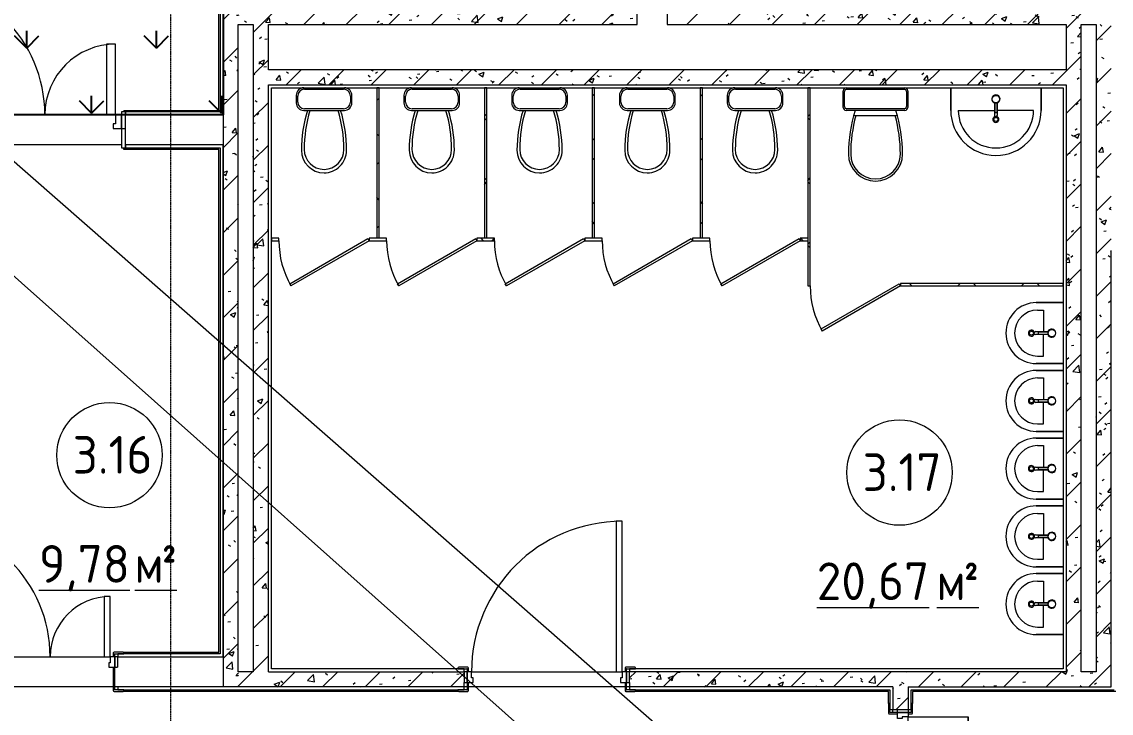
# Model space of a CAD drawing. Header units: millimetres. Extents: x -584918 to 2941280, y 3000189 to 4229862.
# Drawn here: x 206446 to 213684, y 4010467 to 4015061 of the extents above; entities that cross this region are included whole.
import ezdxf

# ---------------------------------------------------------------- set-up
doc = ezdxf.new("R2010")
doc.units = ezdxf.units.MM
doc.linetypes.add('ASVP_Невидимые', pattern=[5, 3, -2])
doc.linetypes.add('ASVP_Осевая', pattern=[14, 10, -2, 0, -2])
for name, color, linetype, lineweight in [('Двери', 7, 'Continuous', 0), ('Линии', 7, 'Continuous', 0), ('Марки помещений', 7, 'Continuous', 0), ('Обобщенные модели', 7, 'Continuous', 0), ('Перекрытие', 7, 'Continuous', 0), ('Сантехника', 7, 'Continuous', 0), ('Стены внутренние', 7, 'Continuous', 0), ('Стены наружные', 7, 'Continuous', 0), ('Стены несущие', 7, 'Continuous', 0), ('Стены отделка', 7, 'Continuous', 0), ('Стены перегородки', 7, 'Continuous', 0), ('экспертиза ДУ пояснения', 6, 'Continuous', 0), ('экспертиза условные обозначения', 1, 'Continuous', 0)]:
    doc.layers.add(name, color=color, linetype=linetype, lineweight=lineweight)
doc.styles.add('GOST Common_2', font='', dxfattribs={"height": 500})
doc.styles.add('GOST Common_3', font='', dxfattribs={"width": 0.9, "height": 500})
doc.styles.get('GOST Common_2').set_extended_font_data('GOST Common')
doc.styles.get('GOST Common_3').set_extended_font_data('GOST Common')
pattern_1 = [(45, (188753.27, 4005092.92), (-141.4214, 141.4214), [])]
pattern_2 = [(50, (188753.27, 4005092.92), (364.368, -31.8783), [38.1, -419.1]), (355, (188753.27, 4005092.9), (-70.486, 382.1133), [30.48, -335.28]), (100.451, (188783.63, 4005090.26), (293.885, 350.2334), [32.38, -356.18]), (46.184, (188753.27, 4005194.5), (542.1585, -84.086), [57.15, -628.65]), (96.636, (188798.45, 4005187.5), (474.805, 494.855), [48.57, -534.27]), (351.184, (188753.27, 4005194.5), (474.81, 494.85), [45.72, -502.92]), (21, (188804.07, 4005169.12), (303.2285, -204.5305), [38.1, -419.1]), (326, (188804.07, 4005169.1), (123.604, 368.376), [30.48, -335.28]), (71.451, (188829.33, 4005152.07), (426.834, 163.8427), [32.38, -356.18]), (37.5, (188753.27, 4005092.92), (6.17665, 169.11015), [16.764, -314.452, 16.764, -323.596, -336.55]), (37.5, (188753.27, 4005092.92), (6.17665, 169.11015), [-671.576, 16.764, -319.786]), (7.5, (188753.27, 4005092.92), (133.6389, 200.3615), [16.764, -177.292, 16.764, -306.832, -128.27]), (7.5, (188753.27, 4005092.92), (133.6389, 200.3615), [-517.652, 16.764, -111.506]), (327.5, (188639.98, 4005092.92), (271.1818, -11.45836), [16.764, -110.236, 16.764, -379.476, -525.78]), (327.5, (188639.98, 4005092.92), (271.1818, -11.45836), [-523.24, 16.764, -509.016]), (317.5, (188589.18, 4005092.92), (296.2585, 50.8528), [16.764, -148.336, 16.764, -246.38, -373.38]), (317.5, (188589.18, 4005092.92), (296.2585, 50.8528), [-428.244, 16.764, -356.616])]
pattern_3 = [(45, (188753.27, 4005092.92), (-212.132, 212.132), []), (135, (188753.27, 4005092.92), (-212.132, -212.132), [])]

# ---------------------------------------------------------------- blocks, each defined once
blk = doc.blocks.new('ASVP_ДверьДеревянная_2 полотна - Межкомнатная 1300х2000h_полотна_ Г Л _1220 в свету_-7531502-АР Этаж 03')
at = {"layer": 'Двери', "lineweight": 18}
for p, q in [((650, 950), (610, 950)), ((610, 950), (610, 50)), ((650, 50), (650, 950)), ((-650, 450), (-610, 450)), ((-650, 50), (-650, 450)), ((-610, 450), (-610, 50)), ((-680, 50), (-650, 50)), ((-680, -20), (-680, 50)), ((-610, 50), (-650, 50)), ((-650, 50), (-650, 10)), ((-650, 10), (-640, 10)), ((-640, 10), (-640, -20)), ((610, 50), (650, 50)), ((650, 10), (640, 10)), ((640, 10), (640, -20)), ((680, 50), (650, 50)), ((650, 50), (650, 10)), ((680, -20), (680, 50)), ((-640, -20), (-680, -20)), ((640, -20), (680, -20))]:
    blk.add_line(p, q, dxfattribs=at)
at = {"layer": 'Двери', "linetype": 'ASVP_Невидимые', "lineweight": 18}
for p, q in [((-700, 50), (-680, 50)), ((-700, -20), (-700, 50)), ((-680, 50), (-680, -20)), ((700, 50), (680, 50)), ((680, 50), (680, -20)), ((700, -20), (700, 50)), ((-680, -20), (-700, -20)), ((680, -20), (700, -20))]:
    blk.add_line(p, q, dxfattribs=at)
at = {"layer": 'Двери'}
for centre, radius, start, end in [((650, 50), 900, 90, 180), ((-650, 50), 400, 360, 90)]:
    blk.add_arc(centre, radius, start, end, dxfattribs=at)
blk = doc.blocks.new('ASVP_НАЛИЧНИК МДФ_Двери - Наличник дверной МДФ-7523534-АР Этаж 03')
at = {"layer": 'Обобщенные модели'}
for p, q in [((-681, 0), (-740, 0)), ((-740, 0), (-740, -5)), ((-681, -1), (-681, 0)), ((-680, 50), (-680, -1)), ((-670, -5), (-670, 50)), ((670, 50), (670, -5)), ((680, -1), (680, 50)), ((740, 0), (681, 0)), ((681, 0), (681, -1)), ((740, -5), (740, 0)), ((-735, -10), (-675, -10)), ((-680, -1), (-681, -1)), ((675, -10), (735, -10)), ((681, -1), (680, -1))]:
    blk.add_line(p, q, dxfattribs=at)
for centre, start, end in [((-735, -5), 180, 270), ((-675, -5), 270, 360), ((675, -5), 180, 270), ((735, -5), 270, 360)]:
    blk.add_arc(centre, 5, start, end, dxfattribs=at)
blk = doc.blocks.new('ASVP_НАЛИЧНИК МДФ_Двери - Наличник дверной МДФ-V11-АР Этаж 03')
at = {"layer": 'Обобщенные модели'}
for p, q in [((-681, 0), (-740, 0)), ((-740, 0), (-740, -5)), ((-681, -1), (-681, 0)), ((-680, 20), (-680, -1)), ((-670, -5), (-670, 20)), ((670, 20), (670, -5)), ((680, -1), (680, 20)), ((740, 0), (681, 0)), ((681, 0), (681, -1)), ((740, -5), (740, 0)), ((-735, -10), (-675, -10)), ((-680, -1), (-681, -1)), ((675, -10), (735, -10)), ((681, -1), (680, -1))]:
    blk.add_line(p, q, dxfattribs=at)
for centre, start, end in [((-735, -5), 180, 270), ((-675, -5), 270, 360), ((675, -5), 180, 270), ((735, -5), 270, 360)]:
    blk.add_arc(centre, 5, start, end, dxfattribs=at)
blk = doc.blocks.new('ASVP_ДверьПротивопожарнаяСтальная_2 полотна - EI15 1370х2000h_полотна_ Г Пр _1250 в свету_-7407274-АР Этаж 03')
at = {"layer": 'Двери', "lineweight": 18}
for p, q in [((-685, 1000), (-625, 1000)), ((-685, 100), (-685, 1000)), ((-625, 1000), (-625, 100)), ((685, 570), (625, 570)), ((625, 570), (625, 100)), ((685, 100), (685, 570)), ((-725, 100), (-685, 100)), ((-725, 10), (-725, 100)), ((-625, 100), (-685, 100)), ((-685, 100), (-685, 40)), ((625, 100), (685, 100)), ((725, 100), (685, 100)), ((685, 100), (685, 40)), ((725, 10), (725, 100)), ((-670, 10), (-725, 10)), ((-685, 40), (-670, 40)), ((-670, 40), (-670, 10)), ((685, 40), (670, 40)), ((670, 40), (670, 10)), ((670, 10), (725, 10))]:
    blk.add_line(p, q, dxfattribs=at)
at = {"layer": 'Двери', "linetype": 'ASVP_Невидимые', "lineweight": 18}
for p, q in [((-750, 100), (-725, 100)), ((-750, 10), (-750, 100)), ((-725, 100), (-725, 10)), ((750, 100), (725, 100)), ((725, 100), (725, 10)), ((750, 10), (750, 100)), ((-725, 10), (-750, 10)), ((725, 10), (750, 10))]:
    blk.add_line(p, q, dxfattribs=at)
at = {"layer": 'Двери'}
for centre, radius, start, end in [((-685, 100), 900, 360, 90), ((685, 100), 470, 90, 180)]:
    blk.add_arc(centre, radius, start, end, dxfattribs=at)
blk = doc.blocks.new('ASVP_ДверьДеревянная_2 полотна - Межкомнатная 1300х2000h_полотна_ Г Пр _1220 в свету_-7189934-АР Этаж 03')
at = {"layer": 'Двери', "lineweight": 18}
for p, q in [((-650, 1000), (-610, 1000)), ((-650, 100), (-650, 1000)), ((-610, 1000), (-610, 100)), ((650, 500), (610, 500)), ((610, 500), (610, 100)), ((650, 100), (650, 500)), ((-680, 100), (-650, 100)), ((-680, 30), (-680, 100)), ((-610, 100), (-650, 100)), ((-650, 100), (-650, 60)), ((610, 100), (650, 100)), ((680, 100), (650, 100)), ((650, 100), (650, 60)), ((680, 30), (680, 100)), ((-640, 30), (-680, 30)), ((-650, 60), (-640, 60)), ((-640, 60), (-640, 30)), ((650, 60), (640, 60)), ((640, 60), (640, 30)), ((640, 30), (680, 30))]:
    blk.add_line(p, q, dxfattribs=at)
at = {"layer": 'Двери', "linetype": 'ASVP_Невидимые', "lineweight": 18}
for p, q in [((-700, 100), (-680, 100)), ((-700, 30), (-700, 100)), ((-680, 100), (-680, 30)), ((700, 100), (680, 100)), ((680, 100), (680, 30)), ((700, 30), (700, 100)), ((-680, 30), (-700, 30)), ((680, 30), (700, 30))]:
    blk.add_line(p, q, dxfattribs=at)
at = {"layer": 'Двери'}
for centre, radius, start, end in [((-650, 100), 900, 360, 90), ((650, 100), 400, 90, 180)]:
    blk.add_arc(centre, radius, start, end, dxfattribs=at)
blk = doc.blocks.new('ASVP_НАЛИЧНИК МДФ_Двери - Наличник дверной МДФ-7405303-АР Этаж 03')
at = {"layer": 'Обобщенные модели'}
for p, q in [((-680, 150), (-680, -1)), ((-670, -5), (-670, 150)), ((670, 150), (670, -5)), ((680, -1), (680, 150)), ((-681, 0), (-740, 0)), ((-740, 0), (-740, -5)), ((-681, -1), (-681, 0)), ((740, 0), (681, 0)), ((681, 0), (681, -1)), ((740, -5), (740, 0)), ((-735, -10), (-675, -10)), ((-680, -1), (-681, -1)), ((675, -10), (735, -10)), ((681, -1), (680, -1))]:
    blk.add_line(p, q, dxfattribs=at)
for centre, start, end in [((-735, -5), 180, 270), ((-675, -5), 270, 360), ((675, -5), 180, 270), ((735, -5), 270, 360)]:
    blk.add_arc(centre, 5, start, end, dxfattribs=at)
blk = doc.blocks.new('ASVP_НАЛИЧНИК МДФ_Двери - Наличник дверной МДФ-7488626-АР Этаж 03')
at = {"layer": 'Обобщенные модели'}
for p, q in [((-681, 0), (-740, 0)), ((-740, 0), (-740, -5)), ((-681, -1), (-681, 0)), ((-680, 20), (-680, -1)), ((-670, -5), (-670, 20)), ((670, 20), (670, -5)), ((680, -1), (680, 20)), ((740, 0), (681, 0)), ((681, 0), (681, -1)), ((740, -5), (740, 0)), ((-735, -10), (-675, -10)), ((-680, -1), (-681, -1)), ((675, -10), (735, -10)), ((681, -1), (680, -1))]:
    blk.add_line(p, q, dxfattribs=at)
for centre, start, end in [((-735, -5), 180, 270), ((-675, -5), 270, 360), ((675, -5), 180, 270), ((735, -5), 270, 360)]:
    blk.add_arc(centre, 5, start, end, dxfattribs=at)
blk = doc.blocks.new('ASVP_ДверьДеревянная_1 полотно - Санузел 1000х2000h_полотно_ Г Л _950 в свету_-7525979-АР Этаж 03')
at = {"layer": 'Двери', "lineweight": 18}
for p, q in [((500, 1050), (460, 1050)), ((460, 1050), (460, 50)), ((500, 50), (500, 1050)), ((-500, 50), (-530, 50)), ((-530, 50), (-530, -20)), ((-500, 10), (-500, 50)), ((-490, 10), (-500, 10)), ((-490, -20), (-490, 10)), ((460, 50), (500, 50)), ((500, 10), (490, 10)), ((490, 10), (490, -20)), ((530, 50), (500, 50)), ((500, 50), (500, 10)), ((530, -20), (530, 50)), ((-530, -20), (-490, -20)), ((490, -20), (530, -20))]:
    blk.add_line(p, q, dxfattribs=at)
at = {"layer": 'Двери', "linetype": 'ASVP_Невидимые', "lineweight": 18}
for p, q in [((-530, 50), (-550, 50)), ((-550, 50), (-550, -20)), ((-530, -20), (-530, 50)), ((550, 50), (530, 50)), ((530, 50), (530, -20)), ((550, -20), (550, 50)), ((-550, -20), (-530, -20)), ((530, -20), (550, -20))]:
    blk.add_line(p, q, dxfattribs=at)
at = {"layer": 'Двери'}
blk.add_arc((500, 50), 1000, 90, 180, dxfattribs=at)
blk = doc.blocks.new('ASVP_НАЛИЧНИК МДФ_Двери - Наличник дверной МДФ-V62-АР Этаж 03')
at = {"layer": 'Обобщенные модели'}
h = blk.add_hatch(dxfattribs=at)
h.set_pattern_fill('FP_19', color=256, style=0, pattern_type=2)
h.set_pattern_definition([(216.87, (-21014.3, -5112.83), (1249.4985, 833.00223), [208.25, -1874.25]), (206.565, (-20764.4, -5237.78), (-416.4998, -416.5), [465.661, -465.661]), (198.435, (-20764.4, -5446.03), (-832.9995, -416.50086), [263.418, -1053.671])])
h.paths.add_polyline_path([(550, -10), (585, -10), (588.5, -8.5), (590, -5), (590, 0), (530, 0), (530, 50), (520, 50), (520, -5), (521.5, -8.5), (525, -10), (531, -10)])
h.paths.add_polyline_path([(-530, -10), (-525, -10), (-521.5, -8.5), (-520, -5), (-520, 50), (-530, 50), (-531, 0), (-590, -1), (-590, -5), (-588.5, -8.5), (-585, -10), (-531, -10)])
for p, q in [((-531, 0), (-590, 0)), ((-590, 0), (-590, -5)), ((-531, -1), (-531, 0)), ((-530, 50), (-530, -1)), ((-520, -5), (-520, 50)), ((520, 50), (520, -5)), ((530, -1), (530, 50)), ((590, 0), (531, 0)), ((531, 0), (531, -1)), ((590, -5), (590, 0)), ((-585, -10), (-525, -10)), ((-530, -1), (-531, -1)), ((525, -10), (585, -10)), ((531, -1), (530, -1))]:
    blk.add_line(p, q, dxfattribs=at)
for centre, start, end in [((-585, -5), 180, 270), ((-525, -5), 270, 360), ((525, -5), 180, 270), ((585, -5), 270, 360)]:
    blk.add_arc(centre, 5, start, end, dxfattribs=at)
blk = doc.blocks.new('ASVP_НАЛИЧНИК МДФ_Двери - Наличник дверной МДФ-V63-АР Этаж 03')
at = {"layer": 'Обобщенные модели'}
for p, q in [((-531, 0), (-590, 0)), ((-590, 0), (-590, -5)), ((-531, -1), (-531, 0)), ((-530, 20), (-530, -1)), ((-520, -5), (-520, 20)), ((520, 20), (520, -5)), ((530, -1), (530, 20)), ((590, 0), (531, 0)), ((531, 0), (531, -1)), ((590, -5), (590, 0)), ((-585, -10), (-525, -10)), ((-530, -1), (-531, -1)), ((525, -10), (585, -10)), ((531, -1), (530, -1))]:
    blk.add_line(p, q, dxfattribs=at)
for centre, start, end in [((-585, -5), 180, 270), ((-525, -5), 270, 360), ((525, -5), 180, 270), ((585, -5), 270, 360)]:
    blk.add_arc(centre, 5, start, end, dxfattribs=at)
blk = doc.blocks.new('ASVP_ОТКОС_Оштукатуривание дверного откоса - Оштукатуривание дверного откоса-5741163-АР Этаж 03')
at = {"layer": 'Обобщенные модели'}
for p, q in [((-750, 130), (-750, 0)), ((-725, 0), (-725, 130)), ((725, 130), (725, 0)), ((750, 0), (750, 130)), ((-750, 0), (-725, 0)), ((725, 0), (750, 0))]:
    blk.add_line(p, q, dxfattribs=at)
blk = doc.blocks.new('ASVP_ОТКОС_Оштукатуривание дверного откоса - Оштукатуривание дверного откоса-5741164-АР Этаж 03')
at = {"layer": 'Обобщенные модели'}
for p, q in [((-750, 20), (-750, 0)), ((-725, 0), (-725, 20)), ((725, 20), (725, 0)), ((750, 0), (750, 20)), ((-750, 0), (-725, 0)), ((725, 0), (750, 0))]:
    blk.add_line(p, q, dxfattribs=at)
blk = doc.blocks.new('ASVP_2D_Унитаз_Слив - Унитаз детский-7571098-АР Этаж 03')
at = {"layer": 'Сантехника'}
for p, q in [((-294.1, -60), (-294.1, -110)), ((-284.1, -105), (-284.1, -65)), ((-239.1, -20), (20.9, -20)), ((65.9, -65), (65.9, -105)), ((75.9, -110), (75.9, -60)), ((-244.1, -160), (25.9, -160)), ((20.9, -150), (-239.1, -150))]:
    blk.add_line(p, q, dxfattribs=at)
for centre, radius, start, end in [((-244.1, -60), 50, 90, 180), ((-239.1, -65), 45, 90, 180), ((20.9, -65), 45, 360, 90), ((25.9, -60), 50, 360, 90), ((-244.1, -110), 50, 180, 270), ((-239.1, -105), 45, 180, 270), ((20.9, -105), 45, 270, 360), ((25.9, -110), 50, 270, 360), ((638.7, -425), 897.8, 162.83276, 180), ((661.9, -420.1), 902.8, 163.25645, 180), ((-880.1, -420.1), 902.8, 0, 16.74355), ((-856.9, -425), 897.8, 360, 17.16724), ((-109.1, -425), 150, 180, 269.90037), ((-109.1, -420.1), 131.9, 180, 270), ((-109.1, -425), 150, 269.90037, 360), ((-109.1, -420.1), 131.9, 270, 0)]:
    blk.add_arc(centre, radius, start, end, dxfattribs=at)
blk = doc.blocks.new('ASVP_2D_Унитаз_Слив - Унитаз для взрослых-7571099-АР Этаж 03')
at = {"layer": 'Сантехника'}
for p, q in [((-324.1, -140), (-324.1, -30)), ((-314.1, -135), (-314.1, -35)), ((-299.1, -20), (80.9, -20)), ((95.9, -35), (95.9, -135)), ((105.9, -30), (105.9, -140)), ((85.9, -160), (-304.1, -160)), ((80.9, -150), (-299.1, -150)), ((-254.8, -195), (36.7, -195))]:
    blk.add_line(p, q, dxfattribs=at)
for centre, radius, start, end in [((-304.1, -30), 20, 90, 180), ((-299.1, -35), 15, 90, 180), ((80.9, -35), 15, 360, 90), ((85.9, -30), 20, 0, 90), ((-304.1, -140), 20, 180, 270), ((-299.1, -135), 15, 180, 270), ((80.9, -135), 15, 270, 0), ((85.9, -140), 20, 270, 0), ((676.9, -450), 966, 162.52982, 180), ((691.9, -450), 966, 164.69381, 180), ((-910.1, -450), 966, 360, 15.30619), ((-895.1, -450), 966, 360, 17.47018), ((-109.1, -450), 180, 180, 270), ((-109.1, -450), 165, 180, 270), ((-109.1, -450), 165, 270, 360), ((-109.1, -450), 180, 270, 360)]:
    blk.add_arc(centre, radius, start, end, dxfattribs=at)
blk = doc.blocks.new('ASVP_2D_Раковина - Раковина 405х380 _детская_-7545342-АР Этаж 03')
at = {"layer": 'Сантехника'}
for p, q in [((-311.6, 187.5), (-311.6, 10)), ((-311.6, 10), (-311.6, 187.5)), ((-261.6, 179.3), (-261.6, 140)), ((-119.1, 110.6), (-119.1, 191.9)), ((-115.1, 176), (-115.1, 109.6)), ((-103.1, 176), (-115.1, 176)), ((-103.1, 109.6), (-103.1, 176)), ((-99.1, 191.9), (-99.1, 110.6)), ((43.4, 179.3), (43.4, 140)), ((93.4, 10), (93.4, 187.5)), ((93.4, 187.5), (93.4, 10)), ((-261.6, 140), (-119.1, 140)), ((43.4, 140), (-99.1, 140))]:
    blk.add_line(p, q, dxfattribs=at)
for centre, radius in [((-109.1, 220), 13.3), ((-109.1, 85), 24.5)]:
    blk.add_circle(centre, radius, dxfattribs=at)
for centre, radius, start, end in [((-109.1, 187.5), 202.5, 360, 180), ((-109.1, 187.5), 202.5, 360, 180), ((-109.1, 179.3), 152.5, 0, 180), ((-109.1, 220), 20, 284.14377, 255.85623), ((-109.1, 191.9), 10, 0, 180), ((-109.1, 85), 27.5, 102.60426, 77.39774), ((-109.1, 85), 25.3, 76.29328, 103.7089)]:
    blk.add_arc(centre, radius, start, end, dxfattribs=at)
blk = doc.blocks.new('Д_Эскиз_1П - Дверь_в_трансформируемой_перегородке-7571097-АР Этаж 03')
at = {"layer": 'Двери'}
for p, q in [((-300, 8), (219.6, 308)), ((227.6, 294.1), (-292, -5.9)), ((219.6, 308), (227.6, 294.1)), ((-292, -5.9), (-300, 8))]:
    blk.add_line(p, q, dxfattribs=at)
blk.add_arc((-300, 8), 600, 0, 30, dxfattribs=at)
blk = doc.blocks.new('ASVP_2D_Раковина - Раковина 600х450-7571100-АР Этаж 03')
at = {"layer": 'Сантехника'}
for p, q in [((-409.1, -160), (-409.1, -10)), ((-409.1, -10), (-409.1, -160)), ((190.9, -10), (190.9, -160)), ((190.9, -160), (190.9, -10)), ((-119.1, -110.6), (-119.1, -191.9)), ((-115.1, -176), (-115.1, -109.6)), ((-103.1, -109.6), (-103.1, -176)), ((-99.1, -191.9), (-99.1, -110.6)), ((-359.1, -160), (-119.1, -160)), ((-103.1, -176), (-115.1, -176)), ((140.9, -160), (-99.1, -160))]:
    blk.add_line(p, q, dxfattribs=at)
for centre, radius in [((-109.1, -85), 24.5), ((-109.1, -220), 13.3)]:
    blk.add_circle(centre, radius, dxfattribs=at)
for centre, radius, start, end in [((-109.1, -85), 27.5, 282.60226, 257.39574), ((-109.1, -85), 25.3, 256.2911, 283.70672), ((-109.1, -160), 300, 180, 0), ((-109.1, -160), 300, 180, 0), ((-109.1, -160), 250, 180, 360), ((-109.1, -220), 20, 104.14377, 75.85623), ((-109.1, -191.9), 10, 180, 360)]:
    blk.add_arc(centre, radius, start, end, dxfattribs=at)
blk = doc.blocks.new('ASVP_Марка_Помещение_ДваЗначения - Номер Площадь-685795-АР Этаж 03')
at = {"layer": 'Марки помещений'}
blk.add_circle((0, 0), 3.5, dxfattribs=at)

msp = doc.modelspace()

# ---------------------------------------------------------------- hatches: boundary and pattern name
at = {"layer": 'Стены внутренние'}
h = msp.add_hatch(dxfattribs=at)
h.set_pattern_fill('FP_4', color=256, style=0, pattern_type=2)
h.set_pattern_definition(pattern_1)
h.paths.add_polyline_path([(207784.165, 4010642.249), (207884.165, 4010642.249), (207884.165, 4015342.249), (207784.165, 4015342.249), (207784.165, 4011021.455)])
h = msp.add_hatch(dxfattribs=at)
h.set_pattern_fill('FP_5', color=256, style=0, pattern_type=2)
h.set_pattern_definition(pattern_2)
h.paths.add_polyline_path([(207784.165, 4010642.249), (207884.165, 4010642.249), (207884.165, 4015342.249), (207784.165, 4015342.249), (207784.165, 4011021.455)])
h = msp.add_hatch(dxfattribs=at)
h.set_pattern_fill('FP_4', color=256, style=0, pattern_type=2)
h.set_pattern_definition(pattern_1)
h.paths.add_polyline_path([(213682.736, 4010742.249), (213684.165, 4010742.249), (213684.165, 4015313.613), (213584.165, 4015353.911), (213584.165, 4010742.249)])
h = msp.add_hatch(dxfattribs=at)
h.set_pattern_fill('FP_5', color=256, style=0, pattern_type=2)
h.set_pattern_definition(pattern_2)
h.paths.add_polyline_path([(213682.736, 4010742.249), (213684.165, 4010742.249), (213684.165, 4015313.613), (213584.165, 4015353.911), (213584.165, 4010742.249)])
h = msp.add_hatch(dxfattribs=at)
h.set_pattern_fill('FP_4', color=256, style=0, pattern_type=2)
h.set_pattern_definition(pattern_1)
h.paths.add_polyline_path([(210534.165, 4015042.249), (210534.165, 4015142.249), (207884.165, 4015142.249), (207884.165, 4015042.249), (208871.187, 4015042.249)])
h = msp.add_hatch(dxfattribs=at)
h.set_pattern_fill('FP_5', color=256, style=0, pattern_type=2)
h.set_pattern_definition(pattern_2)
h.paths.add_polyline_path([(210534.165, 4015042.249), (210534.165, 4015142.249), (207884.165, 4015142.249), (207884.165, 4015042.249), (208871.187, 4015042.249)])
h = msp.add_hatch(dxfattribs=at)
h.set_pattern_fill('FP_4', color=256, style=0, pattern_type=2)
h.set_pattern_definition(pattern_1)
h.paths.add_polyline_path([(210795.807, 4015042.249), (213584.165, 4015042.249), (213584.165, 4015142.249), (210734.165, 4015142.249), (210734.165, 4015042.249)])
h = msp.add_hatch(dxfattribs=at)
h.set_pattern_fill('FP_5', color=256, style=0, pattern_type=2)
h.set_pattern_definition(pattern_2)
h.paths.add_polyline_path([(210795.807, 4015042.249), (213584.165, 4015042.249), (213584.165, 4015142.249), (210734.165, 4015142.249), (210734.165, 4015042.249)])
h = msp.add_hatch(dxfattribs=at)
h.set_pattern_fill('FP_4', color=256, style=0, pattern_type=2)
h.set_pattern_definition(pattern_1)
h.paths.add_polyline_path([(207984.165, 4010742.249), (208084.165, 4010742.249), (208084.165, 4015042.249), (207984.165, 4015042.249), (207984.165, 4011744.251)])
h = msp.add_hatch(dxfattribs=at)
h.set_pattern_fill('FP_5', color=256, style=0, pattern_type=2)
h.set_pattern_definition(pattern_2)
h.paths.add_polyline_path([(207984.165, 4010742.249), (208084.165, 4010742.249), (208084.165, 4015042.249), (207984.165, 4015042.249), (207984.165, 4011744.251)])
h = msp.add_hatch(dxfattribs=at)
h.set_pattern_fill('FP_4', color=256, style=0, pattern_type=2)
h.set_pattern_definition(pattern_1)
h.paths.add_polyline_path([(213484.165, 4010742.249), (213484.165, 4015042.249), (213384.165, 4015042.249), (213384.165, 4010742.249)])
h = msp.add_hatch(dxfattribs=at)
h.set_pattern_fill('FP_5', color=256, style=0, pattern_type=2)
h.set_pattern_definition(pattern_2)
h.paths.add_polyline_path([(213484.165, 4010742.249), (213484.165, 4015042.249), (213384.165, 4015042.249), (213384.165, 4010742.249)])
h = msp.add_hatch(dxfattribs=at)
h.set_pattern_fill('FP_4', color=256, style=0, pattern_type=2)
h.set_pattern_definition(pattern_1)
h.paths.add_polyline_path([(210795.807, 4014642.249), (213384.165, 4014642.249), (213384.165, 4014742.249), (208084.165, 4014742.249), (208084.165, 4014642.249), (208871.187, 4014642.249)])
h = msp.add_hatch(dxfattribs=at)
h.set_pattern_fill('FP_5', color=256, style=0, pattern_type=2)
h.set_pattern_definition(pattern_2)
h.paths.add_polyline_path([(210795.807, 4014642.249), (213384.165, 4014642.249), (213384.165, 4014742.249), (208084.165, 4014742.249), (208084.165, 4014642.249), (208871.187, 4014642.249)])
h = msp.add_hatch(dxfattribs=at)
h.set_pattern_fill('FP_4', color=256, style=0, pattern_type=2)
h.set_pattern_definition(pattern_1)
h.paths.add_polyline_path([(213682.736, 4010642.249), (213684.165, 4010642.249), (213684.165, 4010742.249), (210484.165, 4010742.249), (210484.165, 4010642.249), (213584.165, 4010642.249)])
h.paths.add_polyline_path([(207908.878, 4010642.249), (209384.165, 4010642.249), (209384.165, 4010742.249), (207884.165, 4010742.249), (207884.165, 4010642.249)])
h = msp.add_hatch(dxfattribs=at)
h.set_pattern_fill('FP_5', color=256, style=0, pattern_type=2)
h.set_pattern_definition(pattern_2)
h.paths.add_polyline_path([(213682.736, 4010642.249), (213684.165, 4010642.249), (213684.165, 4010742.249), (210484.165, 4010742.249), (210484.165, 4010642.249), (213584.165, 4010642.249)])
h.paths.add_polyline_path([(207908.878, 4010642.249), (209384.165, 4010642.249), (209384.165, 4010742.249), (207884.165, 4010742.249), (207884.165, 4010642.249)])
h = msp.add_hatch(dxfattribs=at)
h.set_pattern_fill('FP_4', color=256, style=0, pattern_type=2)
h.set_pattern_definition(pattern_1)
h.paths.add_polyline_path([(212334.165, 4009042.249), (212334.165, 4009092.249), (212234.165, 4009092.249), (212234.165, 4009042.249), (212239.271, 4009042.249)])
h.paths.add_polyline_path([(212234.165, 4010492.249), (212334.165, 4010492.249), (212334.165, 4010642.249), (212234.165, 4010641.092)])
h = msp.add_hatch(dxfattribs=at)
h.set_pattern_fill('FP_5', color=256, style=0, pattern_type=2)
h.set_pattern_definition(pattern_2)
h.paths.add_polyline_path([(212334.165, 4009042.249), (212334.165, 4009092.249), (212234.165, 4009092.249), (212234.165, 4009042.249), (212239.271, 4009042.249)])
h.paths.add_polyline_path([(212234.165, 4010492.249), (212334.165, 4010492.249), (212334.165, 4010642.249), (212234.165, 4010641.092)])
at = {"layer": 'Стены наружные'}
h = msp.add_hatch(dxfattribs=at)
h.set_pattern_fill('FP_22', color=256, style=0, pattern_type=2)
h.set_pattern_definition(pattern_3)
h.paths.add_polyline_path([(208804.165, 4013622.249), (208820.165, 4013622.249), (208820.165, 4014622.249), (208804.165, 4014622.249), (208804.165, 4013912.641)])
h = msp.add_hatch(dxfattribs=at)
h.set_pattern_fill('FP_22', color=256, style=0, pattern_type=2)
h.set_pattern_definition(pattern_3)
h.paths.add_polyline_path([(209520.165, 4013622.249), (209536.165, 4013622.249), (209536.165, 4014622.249), (209520.165, 4014622.249), (209520.165, 4013912.641)])
h = msp.add_hatch(dxfattribs=at)
h.set_pattern_fill('FP_22', color=256, style=0, pattern_type=2)
h.set_pattern_definition(pattern_3)
h.paths.add_polyline_path([(210236.165, 4013622.249), (210252.165, 4013622.249), (210252.165, 4014622.249), (210236.165, 4014622.249), (210236.165, 4013912.641)])
h = msp.add_hatch(dxfattribs=at)
h.set_pattern_fill('FP_22', color=256, style=0, pattern_type=2)
h.set_pattern_definition(pattern_3)
h.paths.add_polyline_path([(210968.165, 4013622.249), (210968.165, 4014622.249), (210952.165, 4014622.249), (210952.165, 4013622.249)])
h = msp.add_hatch(dxfattribs=at)
h.set_pattern_fill('FP_22', color=256, style=0, pattern_type=2)
h.set_pattern_definition(pattern_3)
h.paths.add_polyline_path([(211668.165, 4013306.249), (211684.165, 4013306.249), (211684.165, 4014622.249), (211668.165, 4014622.249), (211668.165, 4013912.641)])
h = msp.add_hatch(dxfattribs=at)
h.set_pattern_fill('FP_22', color=256, style=0, pattern_type=2)
h.set_pattern_definition(pattern_3)
h.paths.add_polyline_path([(210952.165, 4013606.249), (211018.165, 4013606.249), (211018.165, 4013622.249), (210902.165, 4013622.249), (210902.165, 4013606.249)])
h.paths.add_polyline_path([(208104.165, 4013606.249), (208154.165, 4013606.249), (208154.165, 4013622.249), (208104.165, 4013622.249)])
h.paths.add_polyline_path([(208754.165, 4013606.249), (208870.165, 4013606.249), (208870.165, 4013622.249), (208754.165, 4013622.249)])
h.paths.add_polyline_path([(211668.165, 4013606.249), (211668.165, 4013622.249), (211618.165, 4013622.249), (211618.165, 4013606.249)])
h.paths.add_polyline_path([(210252.165, 4013606.249), (210302.165, 4013606.249), (210302.165, 4013622.249), (210186.165, 4013622.249), (210186.165, 4013606.249), (210236.165, 4013606.249)])
h.paths.add_polyline_path([(209470.165, 4013606.249), (209586.165, 4013606.249), (209586.165, 4013622.249), (209470.165, 4013622.249)])
h = msp.add_hatch(dxfattribs=at)
h.set_pattern_fill('FP_22', color=256, style=0, pattern_type=2)
h.set_pattern_definition(pattern_3)
h.paths.add_polyline_path([(212720.426, 4013306.249), (213364.165, 4013306.249), (213364.165, 4013322.249), (212284.165, 4013322.249), (212284.165, 4013306.249)])
at = {"layer": 'экспертиза условные обозначения', "lineweight": -3}
h = msp.add_hatch(dxfattribs=at)
h.set_pattern_fill('GRASS', color=3, scale=24)
h.set_pattern_definition([(90, (188374.25, 3759702.1), (-431.0523, 431.0523), [114.3, -747.8046]), (45, (188374.25, 3759702.1), (-431.0523, 431.0523), [114.3, -495.3]), (135, (188374.25, 3759702.1), (-431.0523, -431.0523), [114.3, -495.3])])
edge = h.paths.add_edge_path()
edge.add_line((197174.524, 4022187.771), (197884.699, 4023950.057))
edge.add_line((197884.699, 4023950.057), (211211.276, 4018574.255))
edge.add_line((211211.276, 4018574.255), (210502.97, 4016816.606))
edge.add_line((210502.97, 4016816.606), (209348.703, 4017281.759))
edge.add_arc((208902.24, 4016256.474), 1118.275, 66.4691573, 178.9169665)
edge.add_line((207784.165, 4016277.61), (207784.165, 4014442.249))
edge.add_line((207784.165, 4014442.249), (204884.165, 4014442.249))
edge.add_line((204884.165, 4014442.249), (204884.165, 4019075.51))
edge.add_line((204884.165, 4019075.51), (200948.703, 4020666.833))
edge.add_line((200948.703, 4020666.833), (197174.524, 4022187.771))

# ---------------------------------------------------------------- linework, layer by layer
at = {"layer": 'Линии', "linetype": 'ASVP_Осевая'}
msp.add_line((207434.165, 4015542.249), (207434.165, 4009722.249), dxfattribs=at)
at = {"layer": 'Перекрытие'}
for p, q in [((205759.165, 4014442.249), (207009.165, 4014442.249)), ((207109.165, 4014242.249), (205659.165, 4014242.249)), ((205774.165, 4010842.249), (206994.165, 4010842.249)), ((209434.165, 4010742.249), (210394.165, 4010742.249)), ((207054.165, 4010642.249), (205714.165, 4010642.249)), ((207084.165, 4010642.249), (207064.165, 4010642.249)), ((209404.165, 4010642.249), (209384.165, 4010642.249)), ((210454.165, 4010642.249), (209414.165, 4010642.249)), ((210484.165, 4010642.249), (210464.165, 4010642.249)), ((212234.165, 4010472.249), (212234.165, 4010492.249))]:
    msp.add_line(p, q, dxfattribs=at)
at = {"layer": 'Стены внутренние'}
for p, q in [((207754.165, 4014472.249), (207754.165, 4016243.852)), ((207124.165, 4014472.249), (207754.165, 4014472.249)), ((207124.165, 4014472.249), (207124.165, 4014462.249)), ((207124.165, 4014212.249), (207124.165, 4014222.249)), ((207754.165, 4014212.249), (207124.165, 4014212.249)), ((207754.165, 4010872.249), (207754.165, 4014212.249)), ((207124.165, 4010872.249), (207754.165, 4010872.249)), ((207124.165, 4010872.249), (207124.165, 4010867.249)), ((207124.165, 4010612.249), (207124.165, 4010617.249)), ((209344.165, 4010612.249), (207124.165, 4010612.249)), ((209344.165, 4010612.249), (209344.165, 4010617.249)), ((210524.165, 4010612.249), (210524.165, 4010617.249)), ((212204.165, 4010612.249), (210524.165, 4010612.249)), ((212204.165, 4010532.249), (212204.165, 4010612.249)), ((213714.165, 4010612.249), (212364.165, 4010612.249)), ((212364.165, 4010612.249), (212364.165, 4010532.249)), ((212204.165, 4010532.249), (212209.165, 4010532.249)), ((212364.165, 4010532.249), (212359.165, 4010532.249))]:
    msp.add_line(p, q, dxfattribs=at)
at = {"layer": 'Стены несущие'}
for p, q in [((207784.165, 4016243.852), (207784.165, 4010642.249)), ((210534.165, 4015042.249), (210534.165, 4015142.249)), ((210734.165, 4015142.249), (210734.165, 4015042.249)), ((207884.165, 4010742.249), (207884.165, 4015042.249)), ((207884.165, 4015042.249), (207984.165, 4015042.249)), ((207984.165, 4015042.249), (207984.165, 4010742.249)), ((208084.165, 4015042.249), (210534.165, 4015042.249)), ((208084.165, 4014742.249), (208084.165, 4015042.249)), ((210734.165, 4015042.249), (213384.165, 4015042.249)), ((213384.165, 4015042.249), (213384.165, 4014742.249)), ((213484.165, 4015042.249), (213584.165, 4015042.249)), ((213484.165, 4010742.249), (213484.165, 4015042.249)), ((213584.165, 4015042.249), (213584.165, 4010742.249)), ((213384.165, 4014742.249), (208084.165, 4014742.249)), ((208084.165, 4014642.249), (213384.165, 4014642.249)), ((208084.165, 4010742.249), (208084.165, 4014642.249)), ((213384.165, 4014642.249), (213384.165, 4010742.249)), ((213684.165, 4010642.249), (213684.165, 4013542.249)), ((207984.165, 4010742.249), (207884.165, 4010742.249)), ((208084.165, 4010742.249), (209384.165, 4010742.249)), ((213384.165, 4010742.249), (210484.165, 4010742.249)), ((213584.165, 4010742.249), (213484.165, 4010742.249)), ((209384.165, 4010642.249), (207784.165, 4010642.249)), ((209384.165, 4010642.249), (209384.165, 4010672.249)), ((210484.165, 4010672.249), (210484.165, 4010642.249)), ((212234.165, 4010642.249), (210484.165, 4010642.249)), ((212234.165, 4010642.249), (212234.165, 4010492.249)), ((212334.165, 4010642.249), (213684.165, 4010642.249)), ((212334.165, 4010642.249), (212334.165, 4010492.249)), ((212234.165, 4010492.249), (212264.165, 4010492.249))]:
    msp.add_line(p, q, dxfattribs=at)
at = {"layer": 'Стены отделка'}
for p, q in [((207764.165, 4016243.852), (207764.165, 4014462.249)), ((207784.165, 4014442.249), (207784.165, 4015342.249)), ((208104.165, 4014622.249), (213364.165, 4014622.249)), ((208104.165, 4010762.249), (208104.165, 4014622.249)), ((213364.165, 4014622.249), (213364.165, 4010762.249)), ((207764.165, 4014462.249), (207134.165, 4014462.249)), ((207134.165, 4014462.249), (207134.165, 4014442.249)), ((207134.165, 4014442.249), (207784.165, 4014442.249)), ((207784.165, 4014242.249), (207134.165, 4014242.249)), ((207134.165, 4014242.249), (207134.165, 4014222.249)), ((207134.165, 4014222.249), (207764.165, 4014222.249)), ((207764.165, 4014222.249), (207764.165, 4010862.249)), ((207784.165, 4010842.249), (207784.165, 4014242.249)), ((207764.165, 4010862.249), (207084.165, 4010862.249)), ((207084.165, 4010862.249), (207084.165, 4010842.249)), ((207084.165, 4010842.249), (207784.165, 4010842.249)), ((208084.165, 4010742.249), (208084.165, 4010742.249)), ((209384.165, 4010762.249), (208104.165, 4010762.249)), ((209384.165, 4010742.249), (209384.165, 4010762.249)), ((213364.165, 4010762.249), (210484.165, 4010762.249)), ((210484.165, 4010762.249), (210484.165, 4010742.249)), ((207784.165, 4010642.249), (207084.165, 4010642.249)), ((207084.165, 4010642.249), (207084.165, 4010622.249)), ((209384.165, 4010622.249), (209384.165, 4010642.249)), ((210484.165, 4010642.249), (210484.165, 4010622.249)), ((207084.165, 4010622.249), (209384.165, 4010622.249)), ((210484.165, 4010622.249), (212214.165, 4010622.249)), ((212214.165, 4010622.249), (212214.165, 4010492.249)), ((212354.165, 4010622.249), (213704.165, 4010622.249)), ((212354.165, 4010492.249), (212354.165, 4010622.249)), ((212214.165, 4010492.249), (212234.165, 4010492.249)), ((212334.165, 4010492.249), (212354.165, 4010492.249))]:
    msp.add_line(p, q, dxfattribs=at)
at = {"layer": 'Стены перегородки'}
for p, q in [((208804.165, 4014622.249), (208804.165, 4013622.249)), ((208820.165, 4014622.249), (208804.165, 4014622.249)), ((208820.165, 4013622.249), (208820.165, 4014622.249)), ((209520.165, 4014622.249), (209520.165, 4013622.249)), ((209536.165, 4014622.249), (209520.165, 4014622.249)), ((209536.165, 4013622.249), (209536.165, 4014622.249)), ((210236.165, 4014622.249), (210236.165, 4013622.249)), ((210252.165, 4014622.249), (210236.165, 4014622.249)), ((210252.165, 4013622.249), (210252.165, 4014622.249)), ((210952.165, 4014622.249), (210952.165, 4013622.249)), ((210968.165, 4014622.249), (210952.165, 4014622.249)), ((210968.165, 4013622.249), (210968.165, 4014622.249)), ((211668.165, 4014622.249), (211668.165, 4013306.249)), ((211684.165, 4014622.249), (211668.165, 4014622.249)), ((211684.165, 4013306.249), (211684.165, 4014622.249)), ((208154.165, 4013622.249), (208104.165, 4013622.249)), ((208104.165, 4013622.249), (208104.165, 4013606.249)), ((208104.165, 4013606.249), (208154.165, 4013606.249)), ((208154.165, 4013606.249), (208154.165, 4013622.249)), ((208870.165, 4013622.249), (208754.165, 4013622.249)), ((208754.165, 4013622.249), (208754.165, 4013606.249)), ((208754.165, 4013606.249), (208870.165, 4013606.249)), ((208870.165, 4013606.249), (208870.165, 4013622.249)), ((209586.165, 4013622.249), (209470.165, 4013622.249)), ((209470.165, 4013622.249), (209470.165, 4013606.249)), ((209470.165, 4013606.249), (209586.165, 4013606.249)), ((209586.165, 4013606.249), (209586.165, 4013622.249)), ((210302.165, 4013622.249), (210186.165, 4013622.249)), ((210186.165, 4013622.249), (210186.165, 4013606.249)), ((210186.165, 4013606.249), (210302.165, 4013606.249)), ((210302.165, 4013606.249), (210302.165, 4013622.249)), ((211018.165, 4013622.249), (210902.165, 4013622.249)), ((210902.165, 4013622.249), (210902.165, 4013606.249)), ((210902.165, 4013606.249), (211018.165, 4013606.249)), ((211018.165, 4013606.249), (211018.165, 4013622.249)), ((211668.165, 4013622.249), (211618.165, 4013622.249)), ((211618.165, 4013622.249), (211618.165, 4013606.249)), ((211618.165, 4013606.249), (211668.165, 4013606.249)), ((213364.165, 4013322.249), (212284.165, 4013322.249)), ((212284.165, 4013322.249), (212284.165, 4013306.249)), ((213364.165, 4013306.249), (213364.165, 4013322.249)), ((211668.165, 4013306.249), (211684.165, 4013306.249)), ((212284.165, 4013306.249), (213364.165, 4013306.249))]:
    msp.add_line(p, q, dxfattribs=at)
at = {"layer": 'экспертиза ДУ пояснения'}
for points in [[(214637.757, 4006036.567), (148498.361, 4064875.94)], [(148498.361, 4064875.94), (215582.524, 4006080.099)]]:
    msp.add_lwpolyline(points, dxfattribs=at)
at = {"layer": 'экспертиза условные обозначения', "color": 3, "lineweight": -3}
msp.add_lwpolyline([(197174.524, 4022187.771), (197884.699, 4023950.057), (211211.276, 4018574.255), (210502.97, 4016816.606), (209348.703, 4017281.759, 0.53421838), (207784.165, 4016277.61), (207784.165, 4014442.249), (204884.165, 4014442.249), (204884.165, 4019075.51), (200948.703, 4020666.833), (197174.524, 4022187.771)], format="xyb", dxfattribs=at)

# ---------------------------------------------------------------- block references
at = {"layer": 'Двери'}
for name, p in [('ASVP_ДверьПротивопожарнаяСтальная_2 полотна - EI15 1370х2000h_полотна_ Г Пр _1250 в свету_-7407274-АР Этаж 03', (206384.165, 4014342.249)), ('ASVP_ДверьДеревянная_2 полотна - Межкомнатная 1300х2000h_полотна_ Г Пр _1220 в свету_-7189934-АР Этаж 03', (206384.165, 4010742.249)), ('ASVP_ДверьДеревянная_1 полотно - Санузел 1000х2000h_полотно_ Г Л _950 в свету_-7525979-АР Этаж 03', (209934.165, 4010692.249))]:
    msp.add_blockref(name, p, dxfattribs=at)
for name, p, rotation in [('Д_Эскиз_1П - Дверь_в_трансформируемой_перегородке-7571097-АР Этаж 03', (208454.165, 4013614.249), 180), ('Д_Эскиз_1П - Дверь_в_трансформируемой_перегородке-7571097-АР Этаж 03', (209170.165, 4013614.249), 180), ('Д_Эскиз_1П - Дверь_в_трансформируемой_перегородке-7571097-АР Этаж 03', (209886.165, 4013614.249), 180), ('Д_Эскиз_1П - Дверь_в_трансформируемой_перегородке-7571097-АР Этаж 03', (210602.165, 4013614.249), 180), ('Д_Эскиз_1П - Дверь_в_трансформируемой_перегородке-7571097-АР Этаж 03', (211318.165, 4013614.249), 180), ('Д_Эскиз_1П - Дверь_в_трансформируемой_перегородке-7571097-АР Этаж 03', (211984.165, 4013314.249), 180), ('ASVP_ДверьДеревянная_2 полотна - Межкомнатная 1300х2000h_полотна_ Г Л _1220 в свету_-7531502-АР Этаж 03', (212284.165, 4009792.249), 269.9999999999587)]:
    msp.add_blockref(name, p, dxfattribs=dict(at, rotation=rotation))
at = {"layer": 'Марки помещений', "xscale": 99.99999999999993, "yscale": 99.99999999999993, "zscale": 99.99999999999993}
for p in [(207028.814, 4012181.123), (212277.353, 4012065.765)]:
    msp.add_blockref('ASVP_Марка_Помещение_ДваЗначения - Номер Площадь-685795-АР Этаж 03', p, dxfattribs=at)
at = {"layer": 'Обобщенные модели'}
for name, p, rotation in [('ASVP_ОТКОС_Оштукатуривание дверного откоса - Оштукатуривание дверного откоса-5741164-АР Этаж 03', (206384.165, 4014462.249), 180), ('ASVP_НАЛИЧНИК МДФ_Двери - Наличник дверной МДФ-7488626-АР Этаж 03', (206384.165, 4010862.249), 180), ('ASVP_НАЛИЧНИК МДФ_Двери - Наличник дверной МДФ-V63-АР Этаж 03', (209934.165, 4010762.249), 180), ('ASVP_НАЛИЧНИК МДФ_Двери - Наличник дверной МДФ-7523534-АР Этаж 03', (212214.165, 4009792.249), 269.9999999999587), ('ASVP_НАЛИЧНИК МДФ_Двери - Наличник дверной МДФ-V11-АР Этаж 03', (212354.165, 4009792.249), 89.99999999995853)]:
    msp.add_blockref(name, p, dxfattribs=dict(at, rotation=rotation))
for name, p in [('ASVP_ОТКОС_Оштукатуривание дверного откоса - Оштукатуривание дверного откоса-5741163-АР Этаж 03', (206384.165, 4014222.249)), ('ASVP_НАЛИЧНИК МДФ_Двери - Наличник дверной МДФ-7405303-АР Этаж 03', (206384.165, 4010622.249)), ('ASVP_НАЛИЧНИК МДФ_Двери - Наличник дверной МДФ-V62-АР Этаж 03', (209934.165, 4010622.249))]:
    msp.add_blockref(name, p, dxfattribs=at)
at = {"layer": 'Сантехника'}
for name, p in [('ASVP_2D_Унитаз_Слив - Унитаз детский-7571098-АР Этаж 03', (208563.239, 4014632.249)), ('ASVP_2D_Унитаз_Слив - Унитаз детский-7571098-АР Этаж 03', (209279.239, 4014632.249)), ('ASVP_2D_Унитаз_Слив - Унитаз детский-7571098-АР Этаж 03', (209995.239, 4014632.249)), ('ASVP_2D_Унитаз_Слив - Унитаз детский-7571098-АР Этаж 03', (210711.239, 4014632.249)), ('ASVP_2D_Унитаз_Слив - Унитаз детский-7571098-АР Этаж 03', (211427.239, 4014632.249)), ('ASVP_2D_Унитаз_Слив - Унитаз для взрослых-7571099-АР Этаж 03', (212227.239, 4014632.249)), ('ASVP_2D_Раковина - Раковина 600х450-7571100-АР Этаж 03', (213027.239, 4014632.249))]:
    msp.add_blockref(name, p, dxfattribs=at)
at = {"layer": 'Сантехника', "rotation": 89.99999999995872}
for p in [(213374.165, 4013101.323), (213374.165, 4012651.323), (213374.165, 4012201.323), (213374.165, 4011751.323), (213374.165, 4011301.323)]:
    msp.add_blockref('ASVP_2D_Раковина - Раковина 405х380 _детская_-7545342-АР Этаж 03', p, dxfattribs=at)

# ---------------------------------------------------------------- texts
at = {"layer": 'Марки помещений', "char_height": 250, "attachment_point": 1}
for s, insert, width, style in [('3.16', (206784.006, 4012308.848), 606.07575, 'GOST Common_2'), ('3.17', (212032.546, 4012193.49), 606.07575, 'GOST Common_2'), ('\\L9,78 ', (206559.92, 4011584.318), 772.02506, 'GOST Common_2'), ('\\L\\fGOST Common|b0|i0|c238|p34|;\\W.9;\\L²', (207375.498, 4011584.318), 165.94931, 'GOST Common_3'), ('\\L\\fGOST Common|b0|i0|c204|p34|;\\W.9;\\Lм', (207196.904, 4011584.318), 216.45562, 'GOST Common_2'), ('\\L20,67 ', (211727.91, 4011468.96), 966.83512, 'GOST Common_2'), ('\\L\\fGOST Common|b0|i0|c238|p34|;\\W.9;\\L²', (212704.222, 4011468.96), 165.94931, 'GOST Common_3'), ('\\L\\fGOST Common|b0|i0|c204|p34|;\\W.9;\\Lм', (212525.628, 4011468.96), 216.45562, 'GOST Common_2')]:
    msp.add_mtext(s, dxfattribs=dict(at, insert=insert, width=width, style=style))

doc.saveas('drawing.dxf')
